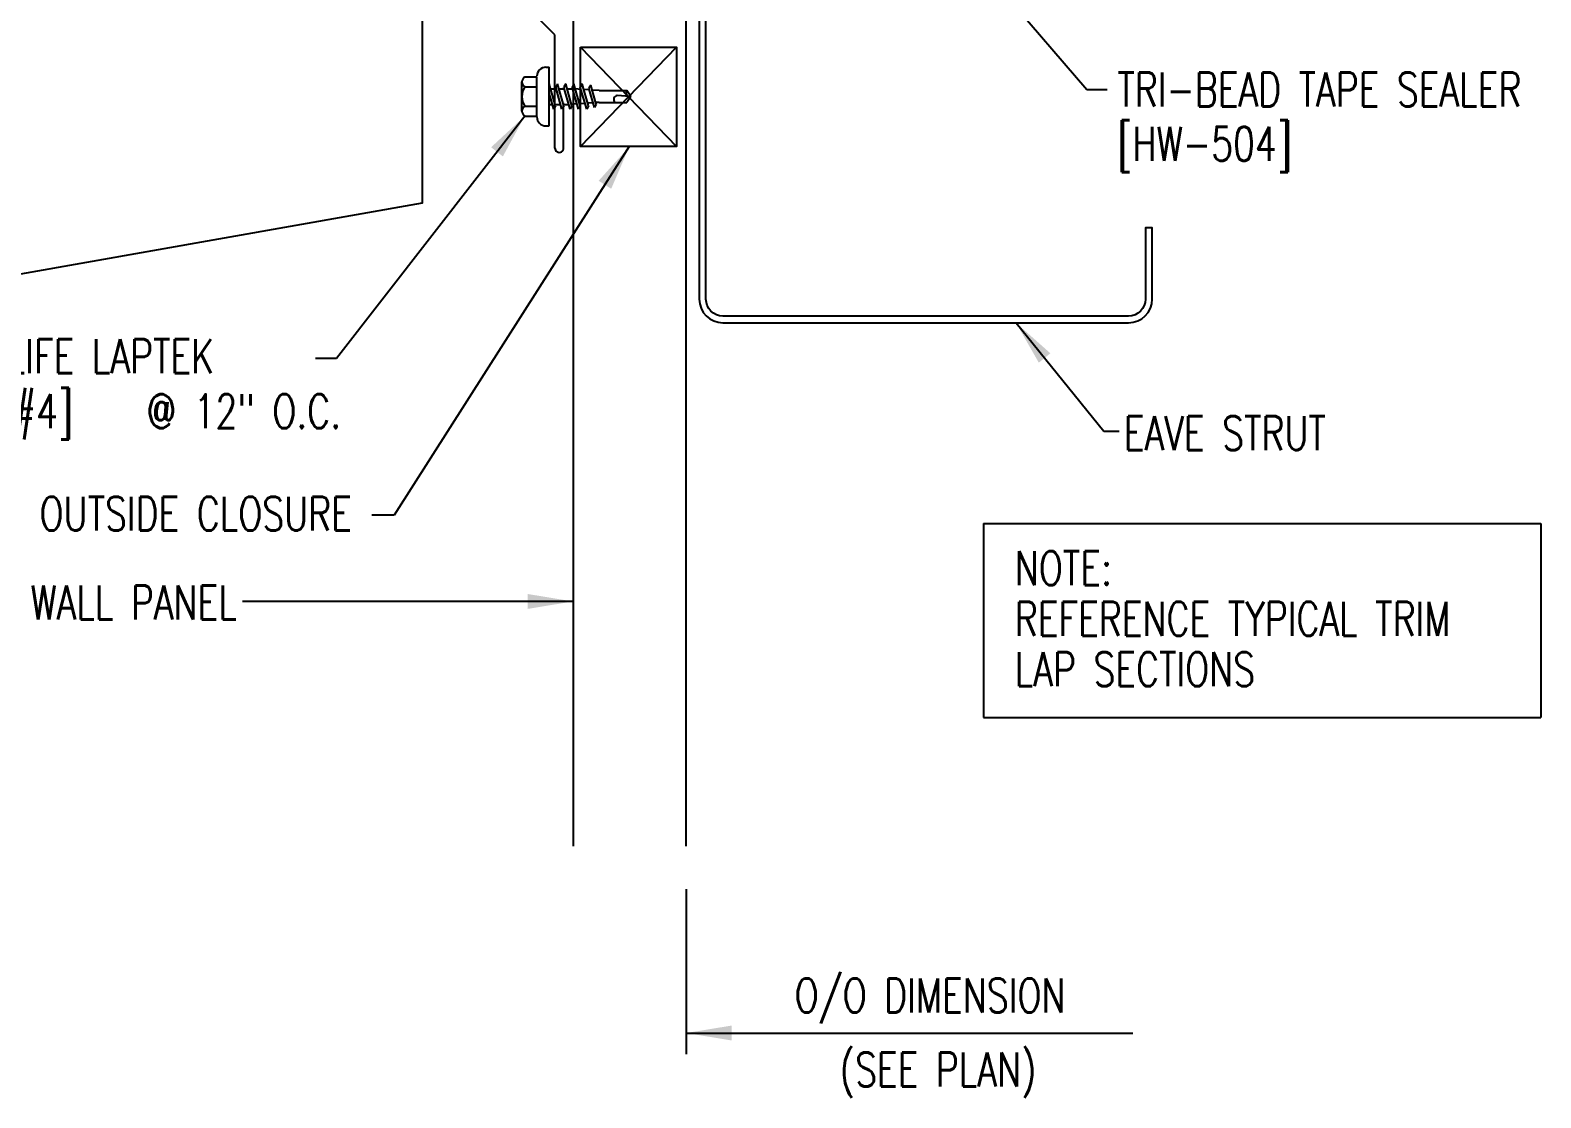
# Model space of a CAD drawing. Header units: inches. Extents: x 15.5 to 58.1, y 4.7 to 53.2.
# Drawn here: x 31.23 to 47.91, y 4.74 to 16.52 of the extents above; entities that cross this region are included whole.
import ezdxf
from ezdxf.enums import TextEntityAlignment as Align

# ---------------------------------------------------------------- set-up
doc = ezdxf.new("R2010")
doc.units = ezdxf.units.IN
doc.header["$MEASUREMENT"] = 0
for name, color, linetype in [('CLO', 3, 'Continuous'), ('DIM', 2, 'Continuous'), ('FASTENER', 9, 'Continuous'), ('PANEL', 11, 'Continuous'), ('STLA', 10, 'Continuous'), ('TEXT', 2, 'Continuous'), ('TRIM', 6, 'Continuous')]:
    doc.layers.add(name, color=color, linetype=linetype)
doc.styles.add('TEXT', font='SIMPLEX', dxfattribs={"width": 0.75, "height": 6})
doc.styles.add('TEXT1', font='ROMANS.shx', dxfattribs={"width": 0.75, "height": 0.375})
doc.dimstyles.new('DETAIL$7', dxfattribs={"dimscale": 4, "dimtxt": 6, "dimasz": 0.125, "dimexe": 0.0625, "dimexo": 0.125, "dimgap": 0.0625, "dimtad": 1, "dimdec": 5, "dimzin": 3, "dimdsep": 46, "dimlunit": 4, "dimtxsty": 'TEXT', "dimblk": 'ARCHTICK', "dimcen": 0.0625, "dimclrd": 7, "dimclre": 7, "dimclrt": 2, "dimadec": 0, "dimazin": 0, "dimtfac": 0.666667, "dimtdec": 5, "dimtmove": 0, "dimatfit": 3, "dimfxl": 0, "dimfrac": 2, "dimtolj": 1, "dimtzin": 3, "dimarcsym": 0})

# ---------------------------------------------------------------- blocks, each defined once
blk = doc.blocks.new('_ArchTick')
at = {"color": 0, "linetype": 'ByBlock', "const_width": 0.15}
blk.add_lwpolyline([(-0.5, -0.5), (0.5, 0.5)], dxfattribs=at)
blk = doc.blocks.new('dsc-HW-504')
at = {"layer": 'TEXT', "style": 'TEXT1', "width": 0.75}
for s, p in [('TRI-BEAD TAPE SEALER', (0, 0)), ('[HW-504]', (0, -0.6))]:
    blk.add_text(s, height=0.375, dxfattribs=at).set_placement(p)
at = {"layer": 'TEXT', "style": 'TEXT1', "flags": 1}
for tag, p in [('COLOR', (0, -1.2)), ('CALC', (0, -1.2)), ('OPT1', (0, -1.2)), ('OPT2', (0, -1.2)), ('OPT3', (0, -1.2)), ('GAGE', (0, -1.2)), ('SHPLN', (0, -1.2)), ('PART', (0, -1.2)), ('DESCRIPTION', (0, -1.2)), ('MULTIPLE', (0, -1.2)), ('SPARE1', (0, -1.8)), ('SPARE2', (0, -1.8)), ('SPARE3', (0, -1.8)), ('SPARE4', (0, -1.8)), ('SPARE5', (0, -1.8)), ('SPARE6', (0, -1.8)), ('SPARE7', (0, -1.8)), ('SPARE8', (0, -1.8)), ('SPARE9', (0, -1.8)), ('SPARE10', (0, -1.8))]:
    blk.add_attdef(tag, p, '', height=0.375, dxfattribs=at)
blk = doc.blocks.new('fz5')
at = {"layer": 'FASTENER'}
for p, q in [((-0.163, 0.337), (0.159, 0.337)), ((-0.226, 0.171), (0.214, 0.171)), ((-0.217, 0.305), (-0.217, 0.171)), ((-0.108, 0.305), (-0.108, 0.171)), ((0.105, 0.305), (0.105, 0.171)), ((0.214, 0.305), (0.214, 0.171)), ((-0.326, 0.071), (-0.326, 0.037)), ((-0.326, 0.037), (0.322, 0.037)), ((-0.141, -0.014), (0.037, 0.037)), ((-0.105, -0.034), (0.137, 0.035)), ((-0.088, 0.037), (-0.088, 0.001)), ((-0.088, 0.037), (0.085, 0.037)), ((0.085, 0.037), (0.134, 0.037)), ((0.085, 0.02), (0.085, -0.041)), ((0.137, 0.035), (0.134, 0.037)), ((0.322, 0.071), (0.322, 0.037)), ((-0.105, -0.034), (-0.141, -0.014)), ((-0.141, -0.105), (0.102, -0.036)), ((-0.105, -0.125), (-0.141, -0.105)), ((-0.141, -0.196), (0.102, -0.127)), ((-0.105, -0.125), (0.137, -0.056)), ((-0.105, -0.216), (0.137, -0.147)), ((-0.088, -0.029), (-0.088, -0.09)), ((-0.088, -0.12), (-0.088, -0.181)), ((0.085, -0.071), (0.085, -0.131)), ((0.085, -0.162), (0.085, -0.211)), ((0.137, -0.056), (0.102, -0.036)), ((0.137, -0.147), (0.102, -0.127)), ((-0.105, -0.216), (-0.141, -0.196)), ((-0.141, -0.287), (0.102, -0.217)), ((-0.105, -0.307), (-0.141, -0.287)), ((-0.141, -0.378), (0.102, -0.308)), ((-0.105, -0.307), (0.137, -0.238)), ((-0.105, -0.398), (0.137, -0.328)), ((-0.084, -0.27), (-0.088, -0.211)), ((-0.078, -0.36), (-0.082, -0.3)), ((0.077, -0.315), (0.082, -0.253)), ((0.084, -0.223), (0.085, -0.211)), ((0.137, -0.238), (0.102, -0.217)), ((0.137, -0.328), (0.102, -0.308)), ((-0.105, -0.398), (-0.141, -0.378)), ((-0.122, -0.463), (0.089, -0.403)), ((-0.086, -0.483), (-0.122, -0.463)), ((-0.086, -0.483), (0.124, -0.423)), ((-0.071, -0.449), (-0.075, -0.389)), ((-0.066, -0.516), (-0.069, -0.478)), ((0.063, -0.515), (0.068, -0.439)), ((0.071, -0.408), (0.075, -0.346)), ((0.124, -0.423), (0.089, -0.403)), ((-0.066, -0.516), (-0.066, -0.82)), ((0.063, -0.516), (0.063, -0.82)), ((-0.002, -0.866), (-0.066, -0.82)), ((-0.003, -0.854), (0.009, -0.714)), ((-0.002, -0.866), (0.063, -0.82))]:
    blk.add_line(p, q, dxfattribs=at)
for centre, radius, start, end in [((-0.163, 0.274), 0.0628, 29.8754, 150.1246), ((-0.002, 0.141), 0.196, 56.9974, 123.0026), ((0.159, 0.274), 0.0628, 29.8754, 150.1246), ((-0.226, 0.071), 0.1, 90, 180), ((0.222, 0.071), 0.1, 0, 90), ((0.073, -0.516), 0.01, 175.9484, 180), ((-0.036, -0.723), 0.0461, 11.1445, 130.906), ((0.039, -0.855), 0.0422, 55.4585, 194.8454)]:
    blk.add_arc(centre, radius, start, end, dxfattribs=at)
blk = doc.blocks.new('FD-F4')
at = {"layer": 'TEXT', "style": 'TEXT1', "width": 0.75}
for s, p in [('1/4-14 x 7/8 LONG-LIFE LAPTEK', (0.0047, -0.0408)), ('W/WASHER [FASTENER #4]', (0.0047, -0.1926))]:
    blk.add_text(s, height=0.09375, dxfattribs=at).set_placement(p)
blk.add_attdef('(QUANTITY)', (1.4847, -0.1926), '', height=0.0938, dxfattribs=at)
at = {"layer": 'TEXT', "style": 'TEXT1', "flags": 1}
for tag, p in [('Color', (0.0624, -0.4349)), ('Calc', (0.0624, -0.4349)), ('Opt1', (0.0624, -0.4349)), ('Opt2', (0.0624, -0.4349)), ('Opt3', (0.0624, -0.4349)), ('Description', (0.0624, -0.4349)), ('Multiple', (0.0624, -0.4349)), ('Part', (0.0624, -0.4349)), ('Spare1', (0.0624, -0.6224)), ('Spare2', (0.0624, -0.6224)), ('Spare3', (0.0624, -0.6224)), ('Spare4', (0.0624, -0.6224)), ('Spare5', (0.0624, -0.6224)), ('Spare6', (0.0624, -0.6224)), ('Spare7', (0.0624, -0.6224)), ('Spare8', (0.0624, -0.6224)), ('Spare9', (0.0624, -0.6224)), ('Spare10', (0.0624, -0.6224))]:
    blk.add_attdef(tag, p, '', height=0.0938, dxfattribs=at)
blk = doc.blocks.new('A$C30686E82')
for p, q in [((-2.715, 0.761), (3.437, 0.761)), ((-2.715, 0.761), (-2.715, -1.379)), ((3.437, 0.761), (3.437, -1.379)), ((-2.715, -1.379), (3.437, -1.379))]:
    blk.add_line(p, q)
at = {"layer": 'TEXT', "style": 'TEXT1', "width": 0.75}
for s, p in [('NOTE:', (-2.368, 0.081)), ('REFERENCE TYPICAL TRIM', (-2.368, -0.477)), ('LAP SECTIONS', (-2.368, -1.035))]:
    blk.add_text(s, height=0.375, dxfattribs=at).set_placement(p)

msp = doc.modelspace()

# ---------------------------------------------------------------- linework, layer by layer
at = {"layer": 'CLO'}
for p, q in [((37.30907, 15.23339), (38.36768, 16.32929)), ((37.30907, 16.32929), (38.36768, 15.23339))]:
    msp.add_line(p, q, dxfattribs=at)
msp.add_lwpolyline([(37.30907, 16.32929), (38.36768, 16.32929), (38.36768, 15.23339), (37.30907, 15.23339)], close=True, dxfattribs=at)
at = {"layer": 'DIM', "color": 7}
msp.add_line((38.47552, 7.03708), (38.47552, 5.21468), dxfattribs=at)
at = {"layer": 'PANEL'}
for p, q in [((37.22552, 20.77525), (37.22552, 7.51231)), ((38.47552, 7.51231), (38.47552, 20.77525))]:
    msp.add_line(p, q, dxfattribs=at)
at = {"layer": 'STLA'}
msp.add_lwpolyline([(43.72468, 21.12285), (43.58788, 21.89868, 0.41421356), (43.28414, 22.11136), (38.83498, 21.32686, 0.36397023), (38.61831, 21.06864), (38.61831, 13.55085, 0.41421356), (38.88051, 13.28865), (43.35611, 13.28865, 0.41421356), (43.61831, 13.55085), (43.61831, 14.33865), (43.54361, 14.33865), (43.54361, 13.55085, -0.41421356), (43.35611, 13.36335), (38.88051, 13.36335, -0.41421356), (38.69301, 13.55085), (38.69301, 21.06864, -0.36397023), (38.84795, 21.25329), (43.29711, 22.0378, -0.41421356), (43.51432, 21.88571), (43.65112, 21.10988)], format="xyb", close=True, dxfattribs=at)
at = {"layer": 'TRIM'}
for p, q in [((37.02635, 16.46774), (35.78892, 17.70517)), ((37.02635, 15.21774), (37.02635, 16.46774)), ((37.1201, 15.21774), (37.1201, 15.71774))]:
    msp.add_line(p, q, dxfattribs=at)
msp.add_lwpolyline([(34.57441, 21.36745), (35.55921, 21.5411), (35.55921, 14.60743), (31.12758, 13.82601), (29.3482, 18.23013), (29.51397, 22.97724), (30.49878, 23.15089), (30.5856, 22.65848)], dxfattribs=at)
msp.add_arc((37.07323, 15.21666), 0.04689, 178.678358, 1.321642, dxfattribs=at)

# ---------------------------------------------------------------- block references
msp.add_blockref('A$C30686E82', (44.47017, 10.31242))
at = {"layer": 'FASTENER', "rotation": 90}
msp.add_blockref('fz5', (36.99794, 15.7879), dxfattribs=at)
at = {"layer": 'TEXT'}
msp.add_blockref('dsc-HW-504', (43.23347, 15.67768), dxfattribs=at)
at = {"layer": 'TEXT', "xscale": 4, "yscale": 4, "zscale": 4}
msp.add_blockref('FD-F4', (26.58028, 12.89608), dxfattribs=at).add_auto_attribs({'(QUANTITY)': '@ 12" O.C.'})

# ---------------------------------------------------------------- texts
at = {"layer": 'TEXT', "style": 'TEXT1', "width": 0.75}
for s, p in [('EAVE STRUT', (43.30563, 11.88405)), ('O/O DIMENSION', (39.67163, 5.67815)), ('(SEE PLAN)', (40.1703, 4.86006))]:
    msp.add_text(s, height=0.375, dxfattribs=at).set_placement(p)
for s, p in [('OUTSIDE CLOSURE', (34.78449, 10.99467)), ('WALL PANEL', (33.5151, 10.01436))]:
    msp.add_text(s, height=0.375, dxfattribs=at).set_placement(p, align=Align.RIGHT)

# ---------------------------------------------------------------- leaders
for points in [[(37.72723, 21.89333), (42.8953, 15.86495), (43.12125, 15.86495)], [(36.69287, 15.57076), (34.61541, 12.89464), (34.38461, 12.89464)], [(37.84659, 15.23339), (35.25011, 11.16469), (35.00488, 11.16469)], [(42.11549, 13.28865), (43.08516, 12.09278), (43.25321, 12.09278)], [(37.22552, 10.21322), (34.05284, 10.21322), (33.57682, 10.21322)]]:
    msp.add_leader(points, dimstyle='DETAIL$7')
at = {"layer": 'DIM', "color": 7}
msp.add_leader([(38.47552, 5.44997), (43.40464, 5.44997)], dimstyle='DETAIL$7', dxfattribs=at)

doc.saveas('drawing.dxf')
